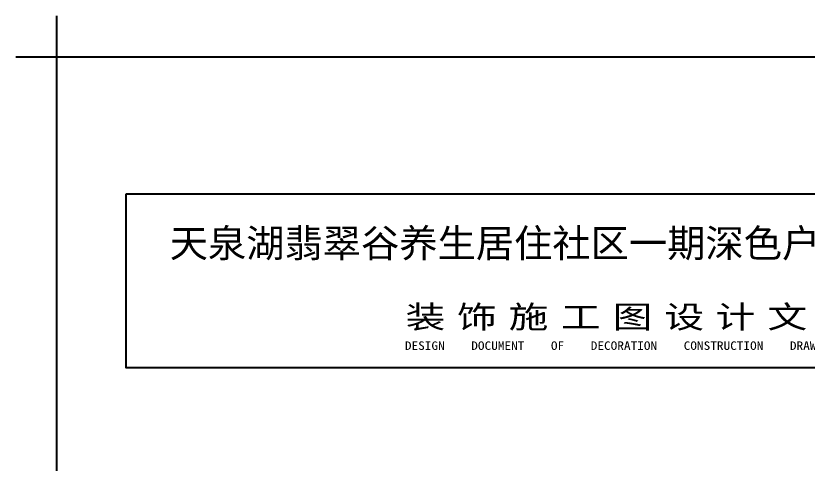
# Paper-space layout '布局1' of a CAD drawing. Header units: millimetres. Extents: x 36 to 2614, y 255 to 718.
# Drawn here: x 35.9 to 444.5, y 487.3 to 718.5 of the extents above; entities that cross this region are included whole.
import ezdxf
from ezdxf.enums import TextEntityAlignment as Align

# ---------------------------------------------------------------- set-up
doc = ezdxf.new("R2010")
doc.units = ezdxf.units.MM
doc.layers.get('DEFPOINTS').update_dxf_attribs({"color": 250})
doc.layers.add('W-文字', color=35, linetype='Continuous')
doc.styles.add('WORD-2', font='SIMHEI.TTF')

psp = doc.layouts.new('布局1')

# ---------------------------------------------------------------- linework, layer by layer
at = {"layer": 'DEFPOINTS', "color": 1, "ltscale": 0.01}
for p, q in [((57.13, 697.26), (57.13, 718.48)), ((35.92, 697.26), (57.13, 697.26))]:
    psp.add_line(p, q, dxfattribs=at)
at = {"layer": 'DEFPOINTS', "color": 251, "ltscale": 0.01}
psp.add_lwpolyline([(57.13, 697.26), (651.13, 697.26), (651.13, 277.26), (57.13, 277.26)], close=True, dxfattribs=at)
at = {"layer": 'W-文字', "color": 7}
psp.add_lwpolyline([(92.93, 626.49), (620.63, 626.49), (620.63, 536.51), (92.93, 536.51)], close=True, dxfattribs=at)

# ---------------------------------------------------------------- texts
at = {"layer": 'W-文字', "color": 0, "lineweight": 0, "style": 'WORD-2'}
psp.add_text('天泉湖翡翠谷养生居住社区一期深色户型部分（施工图）', height=14.4878, dxfattribs=at).set_placement((362.39, 593.72), align=Align.CENTER)
for s, height, width, p in [('装 ', 11.59, 1.3, (237.17, 557.08)), (' 饰 ', 11.59, 1.3, (253.43, 557.08)), (' 施 ', 11.59, 1.3, (280.13, 557.08)), ('工 ', 11.59, 1.3, (317.34, 557.08)), ('图 ', 11.59, 1.3, (344.09, 557.08)), ('设 ', 11.59, 1.3, (370.79, 557.08)), (' 计 ', 11.59, 1.3, (387.01, 557.08)), (' 文 ', 11.59, 1.3, (413.76, 557.08)), ('DESIGN    DOCUMENT    OF    DECORATION    CONSTRUCTION    DRAWING', 4.3817, 1.15, (236.81, 545.82))]:
    psp.add_text(s, height=height, dxfattribs=dict(at, width=width)).set_placement(p)

doc.saveas('drawing.dxf')
